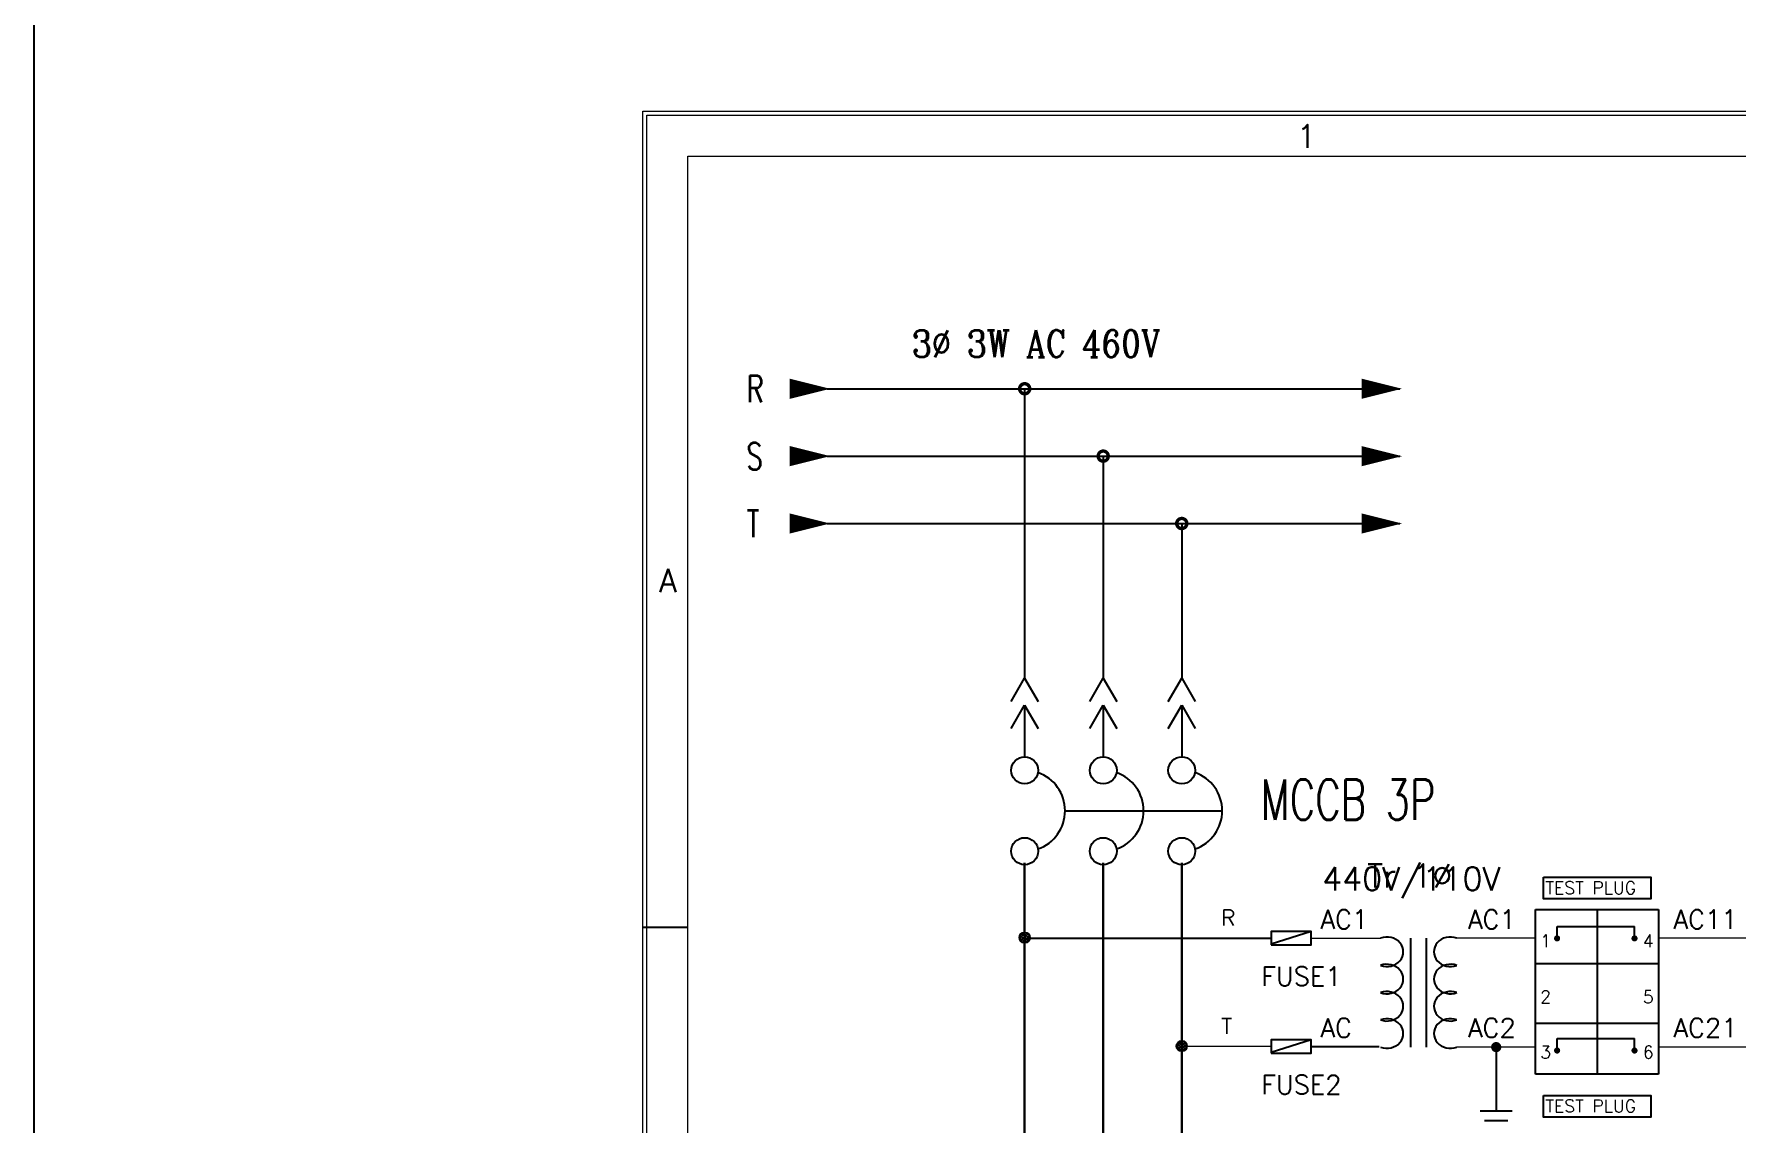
# Model space of a CAD drawing. Header units: millimetres. Extents: x 107 to 2900, y 85 to 3996.
# Drawn here: x 1879.8 to 2150.3, y 541.1 to 714.2 of the extents above; entities that cross this region are included whole.
import ezdxf
from ezdxf.enums import TextEntityAlignment as Align
from ezdxf.lldxf.tags import DXFTag

# ---------------------------------------------------------------- set-up
doc = ezdxf.new("R2010")
doc.units = ezdxf.units.MM
for name, color, linetype in [('20', 2, 'Continuous'), ('30', 3, 'Continuous'), ('70', 7, 'Continuous')]:
    doc.layers.add(name, color=color, linetype=linetype)
doc.styles.add('COMPLEX', font='COMPLEX.shx')
doc.styles.add('SIMPLEX', font='SIMPLEX')
tags = doc.linetypes.add('HIDDEN', pattern=[0.375, 0.25, -0.125]).pattern_tags.tags
tags[6:7] = [DXFTag(74, 4), DXFTag(75, 0), DXFTag(340, '0'), DXFTag(46, 1.0), DXFTag(50, 0.0), DXFTag(44, 0.0), DXFTag(45, 0.0)]
tags[4:5] = [DXFTag(74, 4), DXFTag(75, 0), DXFTag(340, '0'), DXFTag(46, 1.0), DXFTag(50, 0.0), DXFTag(44, 0.0), DXFTag(45, 0.0)]

# ---------------------------------------------------------------- blocks, each defined once
blk = doc.blocks.new('D')
at = {"color": 1, "const_width": 0.25}
blk.add_lwpolyline([(-0.125, 0, 1), (0.125, 0, 1)], format="xyb", close=True, dxfattribs=at)
blk = doc.blocks.new('STAB')
at = {"color": 1, "linetype": 'Continuous'}
for p, q in [((-1, -1.73), (0, 0)), ((0, 0), (1, -1.73)), ((-1, -3.73), (0, -2)), ((0, -2), (1, -3.73))]:
    blk.add_line(p, q, dxfattribs=at)

msp = doc.modelspace()

# ---------------------------------------------------------------- hatches: boundary and pattern name
at = {"layer": '70'}
h = msp.add_hatch(dxfattribs=at)
h.set_pattern_fill('ANSI33', color=256, scale=1.6632, style=0)
h.set_pattern_definition([(45, (3377.36105, 117.5666), (-0.294015, 0.294015), []), (45, (3377.65506, 117.5666), (-0.294015, 0.294015), [0.2079, -0.10395])])
h.paths.add_polyline_path([(2037.141, 571.559, 0.4142136), (2036.31, 570.728, 0.4142136), (2037.141, 569.896)])
h.paths.add_polyline_path([(2037.141, 571.559), (2037.141, 570.728), (2037.973, 570.728, 0.4142136)])
h.paths.add_polyline_path([(2037.973, 570.728), (2037.141, 570.728), (2037.141, 569.896, 0.4142136)])
h = msp.add_hatch(dxfattribs=at)
h.set_pattern_fill('ANSI33', color=256, scale=1.6632, style=0)
h.set_pattern_definition([(45, (3402.30905, 100.3456), (-0.294015, 0.294015), []), (45, (3402.60306, 100.3456), (-0.294015, 0.294015), [0.2079, -0.10395])])
h.paths.add_polyline_path([(2062.089, 554.338, 0.4142136), (2061.258, 553.507, 0.4142136), (2062.089, 552.675)])
h.paths.add_polyline_path([(2062.089, 554.338), (2062.089, 553.507), (2062.921, 553.507, 0.4142136)])
h.paths.add_polyline_path([(2062.921, 553.507), (2062.089, 553.507), (2062.089, 552.675, 0.4142136)])

# ---------------------------------------------------------------- linework, layer by layer
at = {"color": 7, "linetype": 'Continuous'}
for p, q in [((2005.723, 657.901), (2096.733, 657.901)), ((2037.141, 657.901), (2037.141, 611.945)), ((2005.723, 647.201), (2096.733, 647.201)), ((2049.615, 647.201), (2049.615, 611.945)), ((2005.723, 636.501), (2096.733, 636.501)), ((2062.089, 636.501), (2062.089, 611.945)), ((2037.141, 607.665), (2037.141, 599.436)), ((2049.615, 607.665), (2049.615, 599.436)), ((2062.089, 607.665), (2062.089, 599.436))]:
    msp.add_line(p, q, dxfattribs=at)
at = {"color": 1, "linetype": 'HIDDEN'}
msp.add_line((2043.561, 590.876), (2068.509, 590.876), dxfattribs=at)
at = {"color": 0, "lineweight": 30}
for p, q in [((2037.141, 582.584), (2037.141, 511.949)), ((2049.615, 511.949), (2049.615, 582.584)), ((2062.089, 582.584), (2062.089, 511.949))]:
    msp.add_line(p, q, dxfattribs=at)
for p, q in [((2118.278, 575.212), (2137.797, 575.212)), ((2128.038, 575.212), (2128.038, 549.035)), ((2037.141, 570.644), (2076.3, 570.644)), ((2082.653, 571.702), (2076.3, 569.708)), ((2121.687, 571.095), (2121.687, 572.508)), ((2121.687, 572.508), (2133.985, 572.508)), ((2133.98, 571.087), (2133.98, 572.508)), ((2137.797, 566.571), (2118.278, 566.571)), ((2082.653, 554.481), (2076.3, 552.487)), ((2137.797, 557.079), (2118.278, 557.079)), ((2121.687, 553.286), (2121.687, 554.699)), ((2121.687, 554.699), (2133.985, 554.699)), ((2133.98, 553.278), (2133.98, 554.699)), ((2082.653, 553.423), (2093.422, 553.423)), ((2112.022, 553.334), (2112.022, 543.207)), ((2137.797, 549.035), (2118.278, 549.035)), ((2109.475, 543.207), (2114.569, 543.207)), ((2110.166, 541.708), (2113.878, 541.708))]:
    msp.add_line(p, q)
at = {"color": 0}
for p, q in [((2118.278, 549.035), (2118.278, 575.212)), ((2137.797, 575.212), (2137.797, 549.035))]:
    msp.add_line(p, q, dxfattribs=at)
at = {"color": 0, "lineweight": 15}
for p, q in [((2082.653, 570.644), (2093.634, 570.644)), ((2118.278, 570.644), (2105.766, 570.644)), ((2154.727, 570.644), (2137.797, 570.644)), ((2076.3, 553.423), (2062.089, 553.423)), ((2118.278, 553.334), (2105.766, 553.334)), ((2156.159, 553.334), (2137.797, 553.334))]:
    msp.add_line(p, q, dxfattribs=at)
at = {"color": 7}
for p, q in [((2098.486, 553.334), (2098.486, 570.644)), ((2100.913, 570.644), (2100.913, 553.334))]:
    msp.add_line(p, q, dxfattribs=at)
for points in [[(1879.826, 3363.289), (2900.497, 3363.289), (2900.497, 85.223), (1879.826, 85.223)], [(2119.516, 580.325), (2136.58, 580.325), (2136.58, 576.877), (2119.516, 576.877)], [(2076.3, 569.585), (2082.653, 569.585), (2082.653, 571.702), (2076.3, 571.702)], [(2076.3, 552.364), (2082.653, 552.364), (2082.653, 554.481), (2076.3, 554.481)], [(2119.516, 545.676), (2136.58, 545.676), (2136.58, 542.228), (2119.516, 542.228)]]:
    msp.add_lwpolyline(points, close=True)
at = {"color": 1, "linetype": 'Continuous'}
for points in [[(2006.247, 657.901, 0, 3.21, 0), (1999.827, 657.901, 3.21, 3.21, 0)], [(2097.069, 657.901, 0, 3.21, 0), (2090.649, 657.901, 3.21, 3.21, 0)], [(2006.247, 647.201, 0, 3.21, 0), (1999.827, 647.201, 3.21, 3.21, 0)], [(2097.069, 647.201, 0, 3.21, 0), (2090.649, 647.201, 0, 3.21, 0)], [(2006.247, 636.501, 0, 3.21, 0), (1999.827, 636.501, 3.21, 3.21, 0)], [(2097.069, 636.501, 0, 3.21, 0), (2090.649, 636.501, 3.21, 3.21, 0)]]:
    msp.add_lwpolyline(points, format="xyseb", dxfattribs=at)
at = {"color": 7, "linetype": 'Continuous', "const_width": 0.535}
for points in [[(2036.339, 657.901, 1), (2037.944, 657.901, 1)], [(2048.813, 647.201, 1), (2050.418, 647.201, 1)], [(2061.287, 636.501, 1), (2062.892, 636.501, 1)]]:
    msp.add_lwpolyline(points, format="xyb", close=True, dxfattribs=at)
at = {"color": 1, "linetype": 'Continuous'}
for centre in [(2037.141, 597.296), (2049.615, 597.296), (2062.089, 597.296), (2037.141, 584.456), (2049.615, 584.456), (2062.089, 584.456)]:
    msp.add_circle(centre, 2.14, dxfattribs=at)
for centre in [(2037.141, 590.876), (2049.615, 590.876), (2062.089, 590.876)]:
    msp.add_arc(centre, 6.42, 289.18814, 70.81186, dxfattribs=at)
at = {"color": 7}
for centre, major_axis, start_param, end_param in [((2094.645, 568.48), (2.629, 0), 4.3175972, 8.2487734), ((2104.755, 568.48), (2.629, 0), 1.1760053, 5.1071807), ((2094.645, 564.153), (-2.629, 0), 1.1760046, 5.1071807), ((2104.755, 564.153), (2.629, 0), 1.1760053, 5.1071807), ((2094.645, 559.825), (-2.629, 0), 1.1760046, 5.1071807), ((2104.755, 559.825), (2.629, 0), 1.1760053, 5.1071807), ((2094.645, 555.498), (-2.629, 0), 1.1760046, 5.1071807), ((2104.755, 555.498), (2.629, 0), 1.1760053, 5.1071814)]:
    msp.add_ellipse(centre, major_axis=major_axis, ratio=0.8917246, start_param=start_param, end_param=end_param, dxfattribs=at)
at = {"layer": '20', "color": 0, "lineweight": 13}
msp.add_lwpolyline([(1983.636, 179.259), (1983.636, 694.851), (2790.18, 694.851), (2790.18, 179.259)], dxfattribs=at)
at = {"layer": '30', "color": 0}
msp.add_line((1976.508, 572.379), (1983.636, 572.379), dxfattribs=at)
at = {"layer": '70', "color": 0, "lineweight": 13}
for points in [[(2797.308, 118.779), (1976.508, 118.779), (1976.508, 701.979), (2797.308, 701.979)], [(2796.66, 119.427), (1977.156, 119.427), (1977.156, 701.331), (2796.66, 701.331)]]:
    msp.add_lwpolyline(points, close=True, dxfattribs=at)
at = {"layer": '70'}
for centre in [(2037.141, 570.728), (2062.089, 553.507)]:
    msp.add_circle(centre, 0.832, dxfattribs=at)

# ---------------------------------------------------------------- block references
at = {"color": 1, "linetype": 'Continuous', "xscale": 2.140000000000327, "yscale": 2.140000000000327, "zscale": 2.140000000000327}
for p in [(2037.141, 611.945), (2049.615, 611.945), (2062.089, 611.945)]:
    msp.add_blockref('STAB', p, dxfattribs=at)
for p, xscale, yscale, zscale in [((2121.697, 570.605), 1.944, 1.944, 1.944), ((2133.99, 570.605), 1.944, 1.944, 1.944), ((2112.022, 553.334), 3.24, 3.24, 3.24), ((2121.697, 552.796), 1.944, 1.944, 1.944), ((2133.99, 552.796), 1.944, 1.944, 1.944)]:
    msp.add_blockref('D', p, dxfattribs=dict(xscale=xscale, yscale=yscale, zscale=zscale))

# ---------------------------------------------------------------- texts
at = {"color": 1, "linetype": 'Continuous'}
for s, style, width, p in [('3%%C 3W AC 460V', 'COMPLEX', 0.85, (2019.249, 662.938)), ('R', 'SIMPLEX', 0.7, (1992.972, 655.749)), ('S', 'SIMPLEX', 0.7, (1992.972, 645.049)), ('T', 'SIMPLEX', 0.7, (1992.972, 634.349))]:
    msp.add_text(s, height=4.28, dxfattribs=dict(at, style=style, width=width)).set_placement(p)
at = {"color": 3, "linetype": 'Continuous', "style": 'SIMPLEX', "width": 0.7}
msp.add_text('MCCB 3P ', height=6.42, dxfattribs=at).set_placement((2074.626, 589.438))
at = {"color": 0, "style": 'SIMPLEX'}
for s, height, p in [('440V/110V', 3.7087, (2084.394, 578.222)), ('Tr 1%%C', 3.7087, (2091.536, 578.712)), ('TEST PLUG', 2, (2119.846, 577.641)), ('R', 2.472, (2068.373, 572.653)), ('AC1', 3, (2084.106, 572.122)), ('AC1', 3, (2107.545, 572.122)), ('AC11', 3, (2140.173, 572.122)), ('1', 2, (2119.014, 569.199)), ('4', 2, (2135.319, 569.199)), ('FUSE1', 3, (2074.718, 563.095)), ('2', 2, (2119.014, 560.32)), ('5', 2, (2135.319, 560.32)), ('T', 2.472, (2068.373, 555.432)), ('AC', 3, (2084.106, 554.901)), ('AC2', 3, (2107.545, 554.901)), ('AC21', 3, (2140.173, 554.901)), ('3', 2, (2119.014, 551.543)), ('6', 2, (2135.319, 551.543)), ('FUSE2', 3, (2074.718, 545.874)), ('TEST PLUG', 2, (2119.846, 542.991))]:
    msp.add_text(s, height=height, dxfattribs=at).set_placement(p)
at = {"layer": '30', "color": 0, "style": 'SIMPLEX'}
for s, p in [('1', (2081.905, 697.992)), ('A', (1980.504, 627.452))]:
    msp.add_text(s, height=3.672, dxfattribs=at).set_placement(p, align=Align.MIDDLE)

doc.saveas('drawing.dxf')
